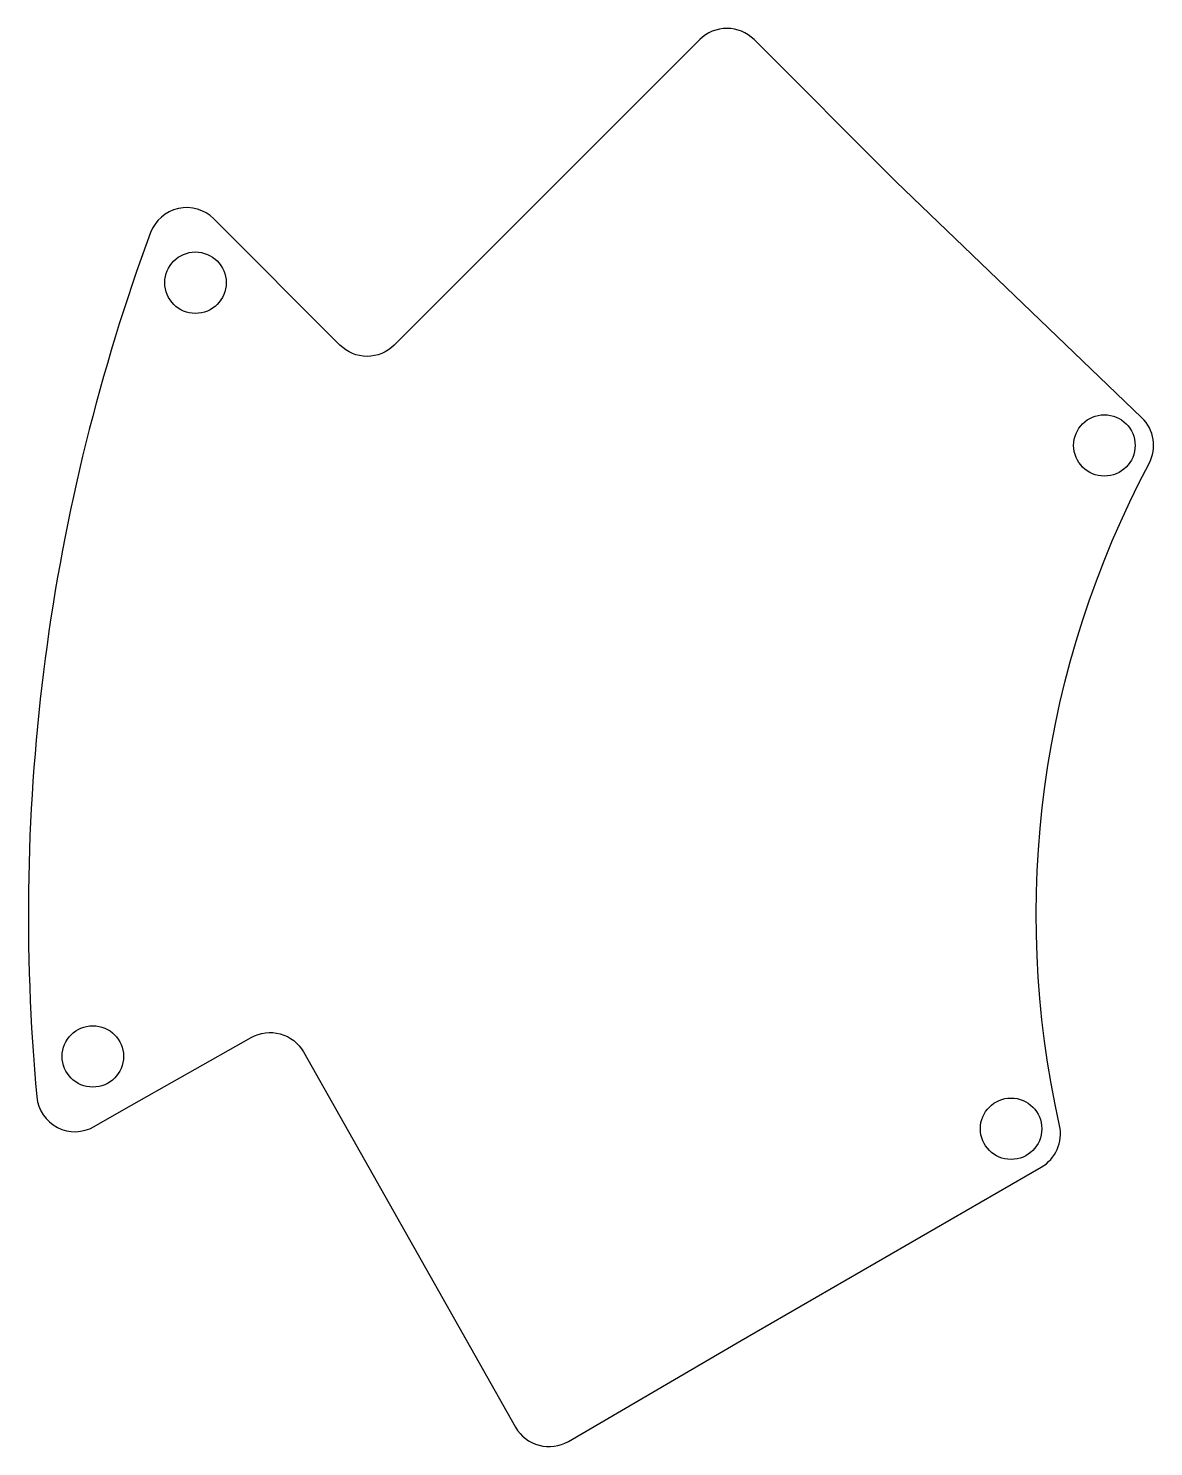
# Model space of a CAD drawing. Header units: millimetres. Extents: x -102.5 to -43.9, y -27.7 to 46.2.
import ezdxf

# ---------------------------------------------------------------- set-up
doc = ezdxf.new("R2010")
doc.units = ezdxf.units.MM
doc.layers.get('0').update_dxf_attribs({"linetype": 'CONTINUOUS'})

msp = doc.modelspace()

# ---------------------------------------------------------------- linework, layer by layer
msp.add_lwpolyline([(-77.118, -26.668, 0.418355), (-74.368, -27.41), (-65.372, -22.154), (-49.736, -13.127, 0.328096), (-48.785, -10.956, -0.179629), (-44.116, 23.532, 0.335685), (-44.495, 25.916), (-57.308, 38.225), (-64.696, 45.613, 0.414214), (-67.525, 45.613), (-74.531, 38.606), (-83.439, 29.698, -0.414214), (-86.267, 29.698), (-92.845, 36.277, 0.546933), (-96.135, 35.556, 0.112144), (-102.062, -9.463, 0.546933), (-99.071, -11.011), (-97.534, -10.124), (-90.894, -6.369, -0.414214), (-88.168, -7.125)], format="xyb", close=True)
for centre in [(-93.795, 32.949), (-46.447, 24.472), (-99.141, -7.357), (-51.308, -11.123)]:
    msp.add_circle(centre, 1.6)

doc.saveas('drawing.dxf')
